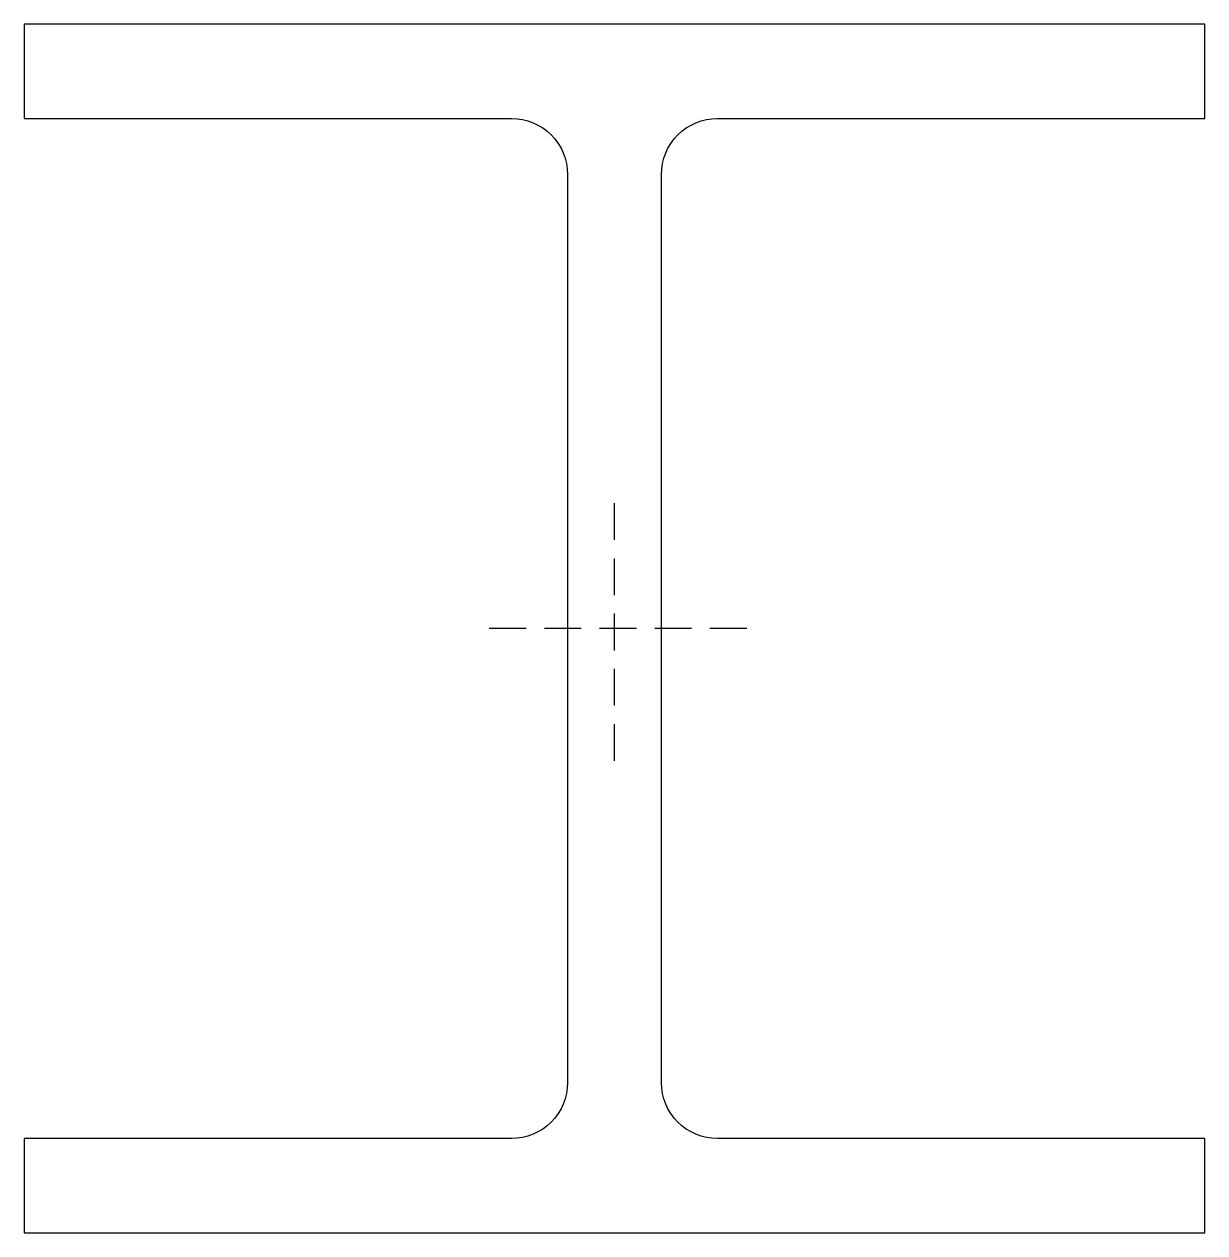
# Model space of a CAD drawing. Header units: millimetres. Extents: x -160 to 160, y -164 to 164.
import ezdxf

# ---------------------------------------------------------------- set-up
doc = ezdxf.new("R2010")
doc.units = ezdxf.units.MM
doc.linetypes.add('DASHED', pattern=[0.75, 0.5, -0.25])
doc.layers.add('ref', color=251, linetype='Continuous', plot=False)

msp = doc.modelspace()

# ---------------------------------------------------------------- linework, layer by layer
msp.add_lwpolyline([(-12.75, -123.35, -0.414214), (-27.95, -138.55), (-160.45, -138.55), (-160.45, -164.15), (160.45, -164.15), (160.45, -138.55), (27.95, -138.55, -0.414214), (12.75, -123.35), (12.75, 123.35, -0.414214), (27.95, 138.55), (160.45, 138.55), (160.45, 164.15), (-160.45, 164.15), (-160.45, 138.55), (-27.95, 138.55, -0.414214), (-12.75, 123.35)], format="xyb", close=True)
at = {"layer": 'ref', "linetype": 'DASHED', "ltscale": 20}
for p, q in [((0, -35.95), (0, 35.95)), ((35.95, 0), (-35.95, 0))]:
    msp.add_line(p, q, dxfattribs=at)

doc.saveas('drawing.dxf')
